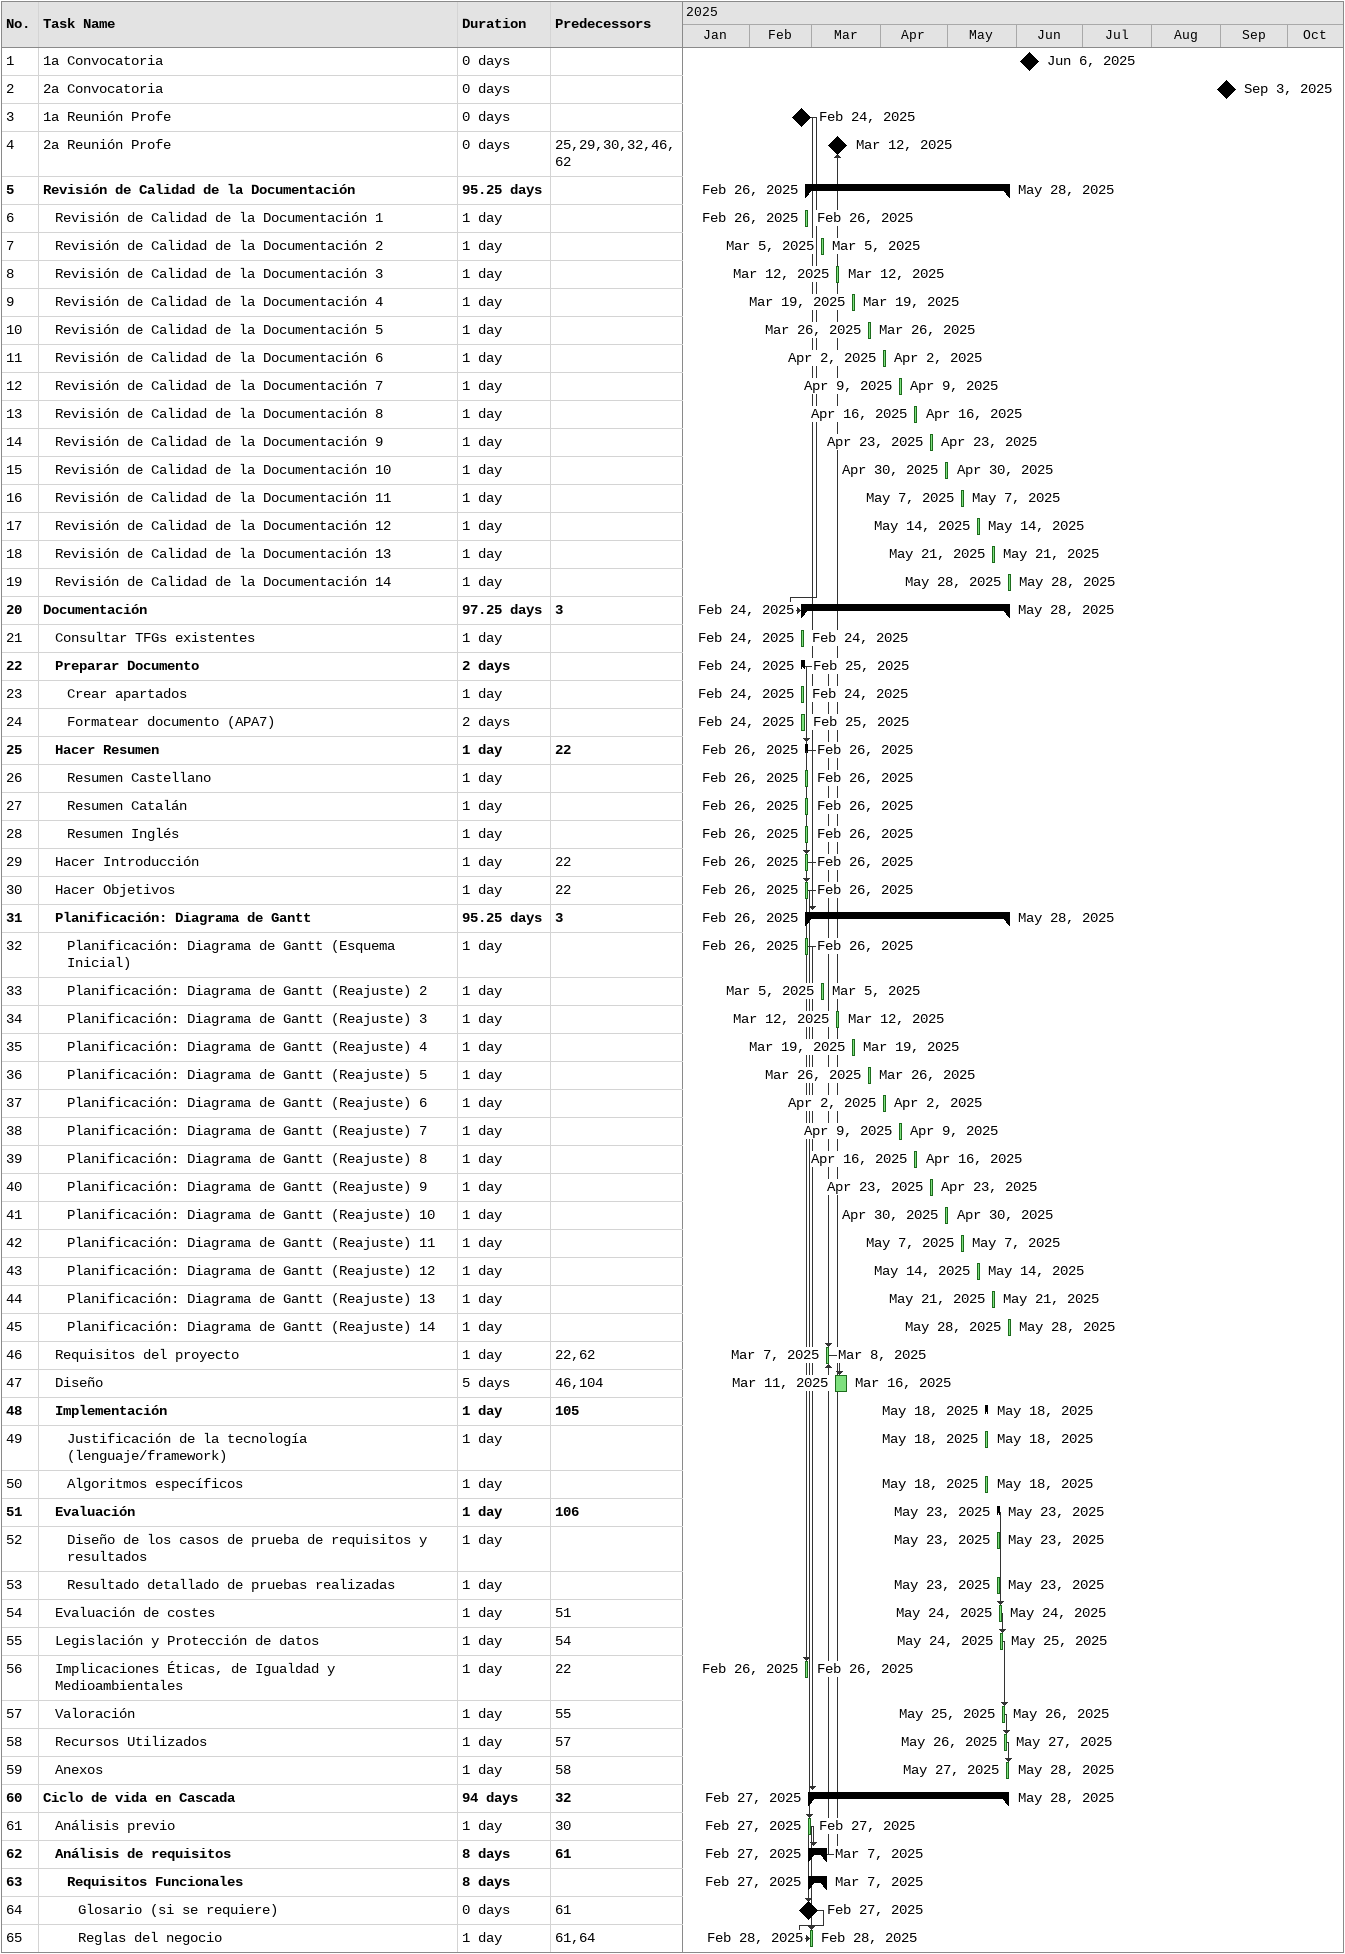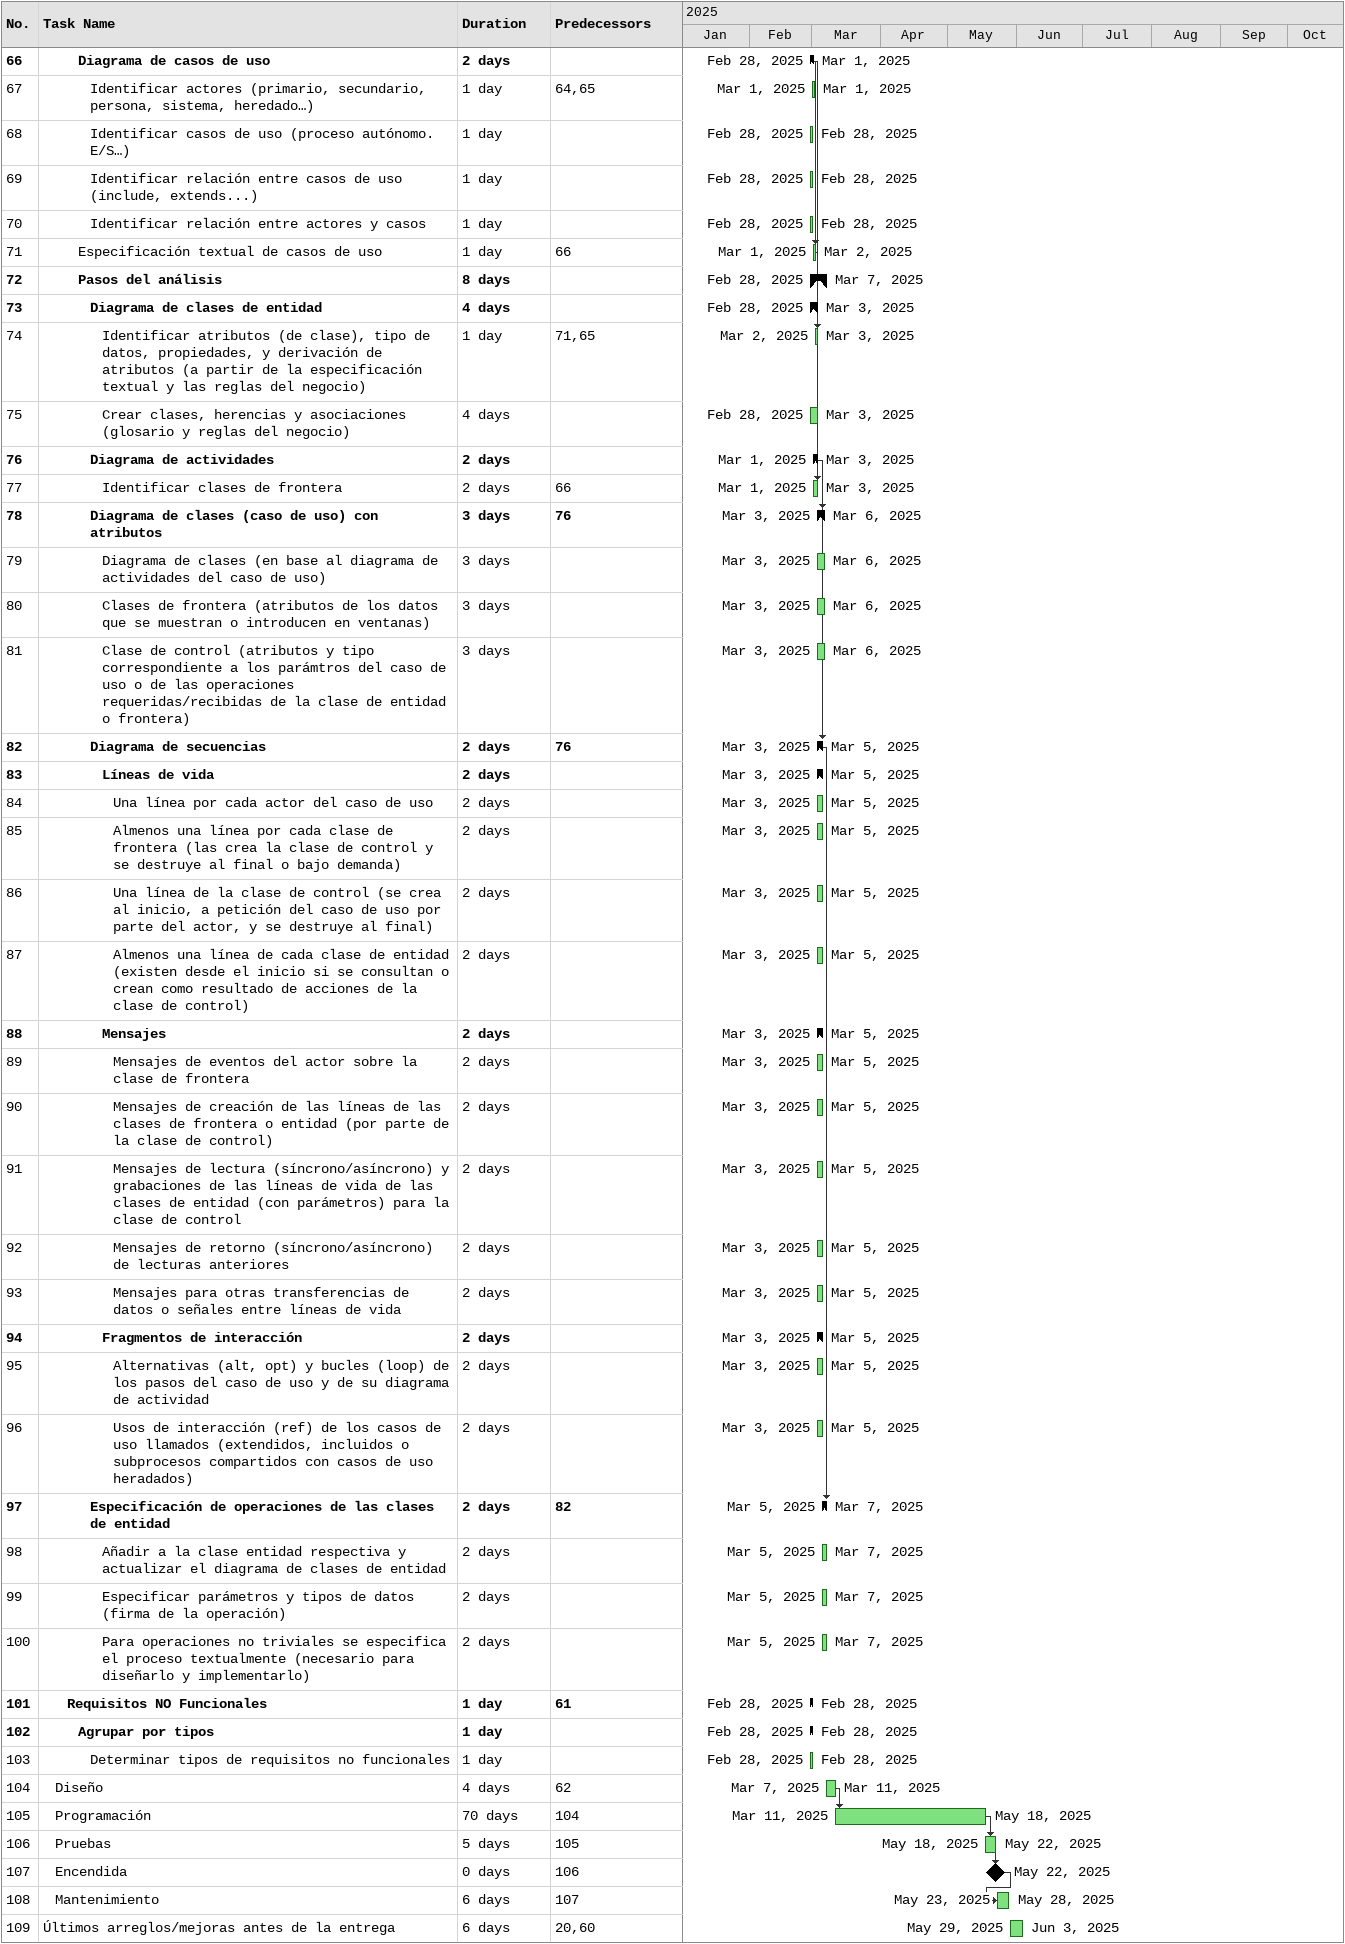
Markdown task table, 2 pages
| ID | Level | Task | Duration | Start | Finish | Predecessors |
|---|---|---|---|---|---|---|
| 1 | 1 | 1a Convocatoria | 0d | 2025-06-06 | 2025-06-06 |  |
| 2 | 1 | 2a Convocatoria | 0d | 2025-09-03 | 2025-09-03 |  |
| 3 | 1 | 1a Reunión Profe | 0d | 2025-02-24 | 2025-02-24 |  |
| 4 | 1 | 2a Reunión Profe | 0d | 2025-03-12 | 2025-03-12 | 25, 29, 30, 32, 46, 62 |
| 5 | 1 | **Revisión de Calidad de la Documentación** | 95.25d | 2025-02-26 | 2025-05-28 |  |
| 6 | 2 | Revisión de Calidad de la Documentación 1 | 1d | 2025-02-26 | 2025-02-26 |  |
| 7 | 2 | Revisión de Calidad de la Documentación 2 | 1d | 2025-03-05 | 2025-03-05 |  |
| 8 | 2 | Revisión de Calidad de la Documentación 3 | 1d | 2025-03-12 | 2025-03-12 |  |
| 9 | 2 | Revisión de Calidad de la Documentación 4 | 1d | 2025-03-19 | 2025-03-19 |  |
| 10 | 2 | Revisión de Calidad de la Documentación 5 | 1d | 2025-03-26 | 2025-03-26 |  |
| 11 | 2 | Revisión de Calidad de la Documentación 6 | 1d | 2025-04-02 | 2025-04-02 |  |
| 12 | 2 | Revisión de Calidad de la Documentación 7 | 1d | 2025-04-09 | 2025-04-09 |  |
| 13 | 2 | Revisión de Calidad de la Documentación 8 | 1d | 2025-04-16 | 2025-04-16 |  |
| 14 | 2 | Revisión de Calidad de la Documentación 9 | 1d | 2025-04-23 | 2025-04-23 |  |
| 15 | 2 | Revisión de Calidad de la Documentación 10 | 1d | 2025-04-30 | 2025-04-30 |  |
| 16 | 2 | Revisión de Calidad de la Documentación 11 | 1d | 2025-05-07 | 2025-05-07 |  |
| 17 | 2 | Revisión de Calidad de la Documentación 12 | 1d | 2025-05-14 | 2025-05-14 |  |
| 18 | 2 | Revisión de Calidad de la Documentación 13 | 1d | 2025-05-21 | 2025-05-21 |  |
| 19 | 2 | Revisión de Calidad de la Documentación 14 | 1d | 2025-05-28 | 2025-05-28 |  |
| 20 | 1 | **Documentación** | 97.25d | 2025-02-24 | 2025-05-28 | 3 |
| 21 | 2 | Consultar TFGs existentes | 1d | 2025-02-24 | 2025-02-24 |  |
| 22 | 2 | **Preparar Documento** | 2d | 2025-02-24 | 2025-02-25 |  |
| 23 | 3 | Crear apartados | 1d | 2025-02-24 | 2025-02-24 |  |
| 24 | 3 | Formatear documento (APA7) | 2d | 2025-02-24 | 2025-02-25 |  |
| 25 | 2 | **Hacer Resumen** | 1d | 2025-02-26 | 2025-02-26 | 22 |
| 26 | 3 | Resumen Castellano | 1d | 2025-02-26 | 2025-02-26 |  |
| 27 | 3 | Resumen Catalán | 1d | 2025-02-26 | 2025-02-26 |  |
| 28 | 3 | Resumen Inglés | 1d | 2025-02-26 | 2025-02-26 |  |
| 29 | 2 | Hacer Introducción | 1d | 2025-02-26 | 2025-02-26 | 22 |
| 30 | 2 | Hacer Objetivos | 1d | 2025-02-26 | 2025-02-26 | 22 |
| 31 | 2 | **Planificación: Diagrama de Gantt** | 95.25d | 2025-02-26 | 2025-05-28 | 3 |
| 32 | 3 | Planificación: Diagrama de Gantt (Esquema Inicial) | 1d | 2025-02-26 | 2025-02-26 |  |
| 33 | 3 | Planificación: Diagrama de Gantt (Reajuste) 2 | 1d | 2025-03-05 | 2025-03-05 |  |
| 34 | 3 | Planificación: Diagrama de Gantt (Reajuste) 3 | 1d | 2025-03-12 | 2025-03-12 |  |
| 35 | 3 | Planificación: Diagrama de Gantt (Reajuste) 4 | 1d | 2025-03-19 | 2025-03-19 |  |
| 36 | 3 | Planificación: Diagrama de Gantt (Reajuste) 5 | 1d | 2025-03-26 | 2025-03-26 |  |
| 37 | 3 | Planificación: Diagrama de Gantt (Reajuste) 6 | 1d | 2025-04-02 | 2025-04-02 |  |
| 38 | 3 | Planificación: Diagrama de Gantt (Reajuste) 7 | 1d | 2025-04-09 | 2025-04-09 |  |
| 39 | 3 | Planificación: Diagrama de Gantt (Reajuste) 8 | 1d | 2025-04-16 | 2025-04-16 |  |
| 40 | 3 | Planificación: Diagrama de Gantt (Reajuste) 9 | 1d | 2025-04-23 | 2025-04-23 |  |
| 41 | 3 | Planificación: Diagrama de Gantt (Reajuste) 10 | 1d | 2025-04-30 | 2025-04-30 |  |
| 42 | 3 | Planificación: Diagrama de Gantt (Reajuste) 11 | 1d | 2025-05-07 | 2025-05-07 |  |
| 43 | 3 | Planificación: Diagrama de Gantt (Reajuste) 12 | 1d | 2025-05-14 | 2025-05-14 |  |
| 44 | 3 | Planificación: Diagrama de Gantt (Reajuste) 13 | 1d | 2025-05-21 | 2025-05-21 |  |
| 45 | 3 | Planificación: Diagrama de Gantt (Reajuste) 14 | 1d | 2025-05-28 | 2025-05-28 |  |
| 46 | 2 | Requisitos del proyecto | 1d | 2025-03-07 | 2025-03-08 | 22, 62 |
| 47 | 2 | Diseño | 5d | 2025-03-11 | 2025-03-16 | 46, 104 |
| 48 | 2 | **Implementación** | 1d | 2025-05-18 | 2025-05-18 | 105 |
| 49 | 3 | Justificación de la tecnología (lenguaje/framework) | 1d | 2025-05-18 | 2025-05-18 |  |
| 50 | 3 | Algoritmos específicos | 1d | 2025-05-18 | 2025-05-18 |  |
| 51 | 2 | **Evaluación** | 1d | 2025-05-23 | 2025-05-23 | 106 |
| 52 | 3 | Diseño de los casos de prueba de requisitos y resultados | 1d | 2025-05-23 | 2025-05-23 |  |
| 53 | 3 | Resultado detallado de pruebas realizadas | 1d | 2025-05-23 | 2025-05-23 |  |
| 54 | 2 | Evaluación de costes | 1d | 2025-05-24 | 2025-05-24 | 51 |
| 55 | 2 | Legislación y Protección de datos | 1d | 2025-05-24 | 2025-05-25 | 54 |
| 56 | 2 | Implicaciones Éticas, de Igualdad y Medioambientales | 1d | 2025-02-26 | 2025-02-26 | 22 |
| 57 | 2 | Valoración | 1d | 2025-05-25 | 2025-05-26 | 55 |
| 58 | 2 | Recursos Utilizados | 1d | 2025-05-26 | 2025-05-27 | 57 |
| 59 | 2 | Anexos | 1d | 2025-05-27 | 2025-05-28 | 58 |
| 60 | 1 | **Ciclo de vida en Cascada** | 94d | 2025-02-27 | 2025-05-28 | 32 |
| 61 | 2 | Análisis previo | 1d | 2025-02-27 | 2025-02-27 | 30 |
| 62 | 2 | **Análisis de requisitos** | 8d | 2025-02-27 | 2025-03-07 | 61 |
| 63 | 3 | **Requisitos Funcionales** | 8d | 2025-02-27 | 2025-03-07 |  |
| 64 | 4 | Glosario (si se requiere) | 0d | 2025-02-27 | 2025-02-27 | 61 |
| 65 | 4 | Reglas del negocio | 1d | 2025-02-28 | 2025-02-28 | 61, 64 |
| 66 | 4 | **Diagrama de casos de uso** | 2d | 2025-02-28 | 2025-03-01 |  |
| 67 | 5 | Identificar actores (primario, secundario, persona, sistema, heredado…) | 1d | 2025-03-01 | 2025-03-01 | 64, 65 |
| 68 | 5 | Identificar casos de uso (proceso autónomo. E/S…) | 1d | 2025-02-28 | 2025-02-28 |  |
| 69 | 5 | Identificar relación entre casos de uso (include, extends...) | 1d | 2025-02-28 | 2025-02-28 |  |
| 70 | 5 | Identificar relación entre actores y casos | 1d | 2025-02-28 | 2025-02-28 |  |
| 71 | 4 | Especificación textual de casos de uso | 1d | 2025-03-01 | 2025-03-02 | 66 |
| 72 | 4 | **Pasos del análisis** | 8d | 2025-02-28 | 2025-03-07 |  |
| 73 | 5 | **Diagrama de clases de entidad** | 4d | 2025-02-28 | 2025-03-03 |  |
| 74 | 6 | Identificar atributos (de clase), tipo de datos, propiedades, y derivación de atributos (a partir de la especificación textual y las reglas del negocio) | 1d | 2025-03-02 | 2025-03-03 | 71, 65 |
| 75 | 6 | Crear clases, herencias y asociaciones (glosario y reglas del negocio) | 4d | 2025-02-28 | 2025-03-03 |  |
| 76 | 5 | **Diagrama de actividades** | 2d | 2025-03-01 | 2025-03-03 |  |
| 77 | 6 | Identificar clases de frontera | 2d | 2025-03-01 | 2025-03-03 | 66 |
| 78 | 5 | **Diagrama de clases (caso de uso) con atributos** | 3d | 2025-03-03 | 2025-03-06 | 76 |
| 79 | 6 | Diagrama de clases (en base al diagrama de actividades del caso de uso) | 3d | 2025-03-03 | 2025-03-06 |  |
| 80 | 6 | Clases de frontera (atributos de los datos que se muestran o introducen en ventanas) | 3d | 2025-03-03 | 2025-03-06 |  |
| 81 | 6 | Clase de control (atributos y tipo correspondiente a los parámtros del caso de uso o de las operaciones requeridas/recibidas de la clase de entidad o frontera) | 3d | 2025-03-03 | 2025-03-06 |  |
| 82 | 5 | **Diagrama de secuencias** | 2d | 2025-03-03 | 2025-03-05 | 76 |
| 83 | 6 | **Líneas de vida** | 2d | 2025-03-03 | 2025-03-05 |  |
| 84 | 7 | Una línea por cada actor del caso de uso | 2d | 2025-03-03 | 2025-03-05 |  |
| 85 | 7 | Almenos una línea por cada clase de frontera (las crea la clase de control y se destruye al final o bajo demanda) | 2d | 2025-03-03 | 2025-03-05 |  |
| 86 | 7 | Una línea de la clase de control (se crea al inicio, a petición del caso de uso por parte del actor, y se destruye al final) | 2d | 2025-03-03 | 2025-03-05 |  |
| 87 | 7 | Almenos una línea de cada clase de entidad (existen desde el inicio si se consultan o crean como resultado de acciones de la clase de control) | 2d | 2025-03-03 | 2025-03-05 |  |
| 88 | 6 | **Mensajes** | 2d | 2025-03-03 | 2025-03-05 |  |
| 89 | 7 | Mensajes de eventos del actor sobre la clase de frontera | 2d | 2025-03-03 | 2025-03-05 |  |
| 90 | 7 | Mensajes de creación de las líneas de las clases de frontera o entidad (por parte de la clase de control) | 2d | 2025-03-03 | 2025-03-05 |  |
| 91 | 7 | Mensajes de lectura (síncrono/asíncrono) y grabaciones de las líneas de vida de las clases de entidad (con parámetros) para la clase de control | 2d | 2025-03-03 | 2025-03-05 |  |
| 92 | 7 | Mensajes de retorno (síncrono/asíncrono) de lecturas anteriores | 2d | 2025-03-03 | 2025-03-05 |  |
| 93 | 7 | Mensajes para otras transferencias de datos o señales entre líneas de vida | 2d | 2025-03-03 | 2025-03-05 |  |
| 94 | 6 | **Fragmentos de interacción** | 2d | 2025-03-03 | 2025-03-05 |  |
| 95 | 7 | Alternativas (alt, opt) y bucles (loop) de los pasos del caso de uso y de su diagrama de actividad | 2d | 2025-03-03 | 2025-03-05 |  |
| 96 | 7 | Usos de interacción (ref) de los casos de uso llamados (extendidos, incluidos o subprocesos compartidos con casos de uso heradados) | 2d | 2025-03-03 | 2025-03-05 |  |
| 97 | 5 | **Especificación de operaciones de las clases de entidad** | 2d | 2025-03-05 | 2025-03-07 | 82 |
| 98 | 6 | Añadir a la clase entidad respectiva y actualizar el diagrama de clases de entidad | 2d | 2025-03-05 | 2025-03-07 |  |
| 99 | 6 | Especificar parámetros y tipos de datos (firma de la operación) | 2d | 2025-03-05 | 2025-03-07 |  |
| 100 | 6 | Para operaciones no triviales se especifica el proceso textualmente (necesario para diseñarlo y implementarlo) | 2d | 2025-03-05 | 2025-03-07 |  |
| 101 | 3 | **Requisitos NO Funcionales** | 1d | 2025-02-28 | 2025-02-28 | 61 |
| 102 | 4 | **Agrupar por tipos** | 1d | 2025-02-28 | 2025-02-28 |  |
| 103 | 5 | Determinar tipos de requisitos no funcionales | 1d | 2025-02-28 | 2025-02-28 |  |
| 104 | 2 | Diseño | 4d | 2025-03-07 | 2025-03-11 | 62 |
| 105 | 2 | Programación | 70d | 2025-03-11 | 2025-05-18 | 104 |
| 106 | 2 | Pruebas | 5d | 2025-05-18 | 2025-05-22 | 105 |
| 107 | 2 | Encendida | 0d | 2025-05-22 | 2025-05-22 | 106 |
| 108 | 2 | Mantenimiento | 6d | 2025-05-23 | 2025-05-28 | 107 |
| 109 | 1 | Últimos arreglos/mejoras antes de la entrega | 6d | 2025-05-29 | 2025-06-03 | 20, 60 |
